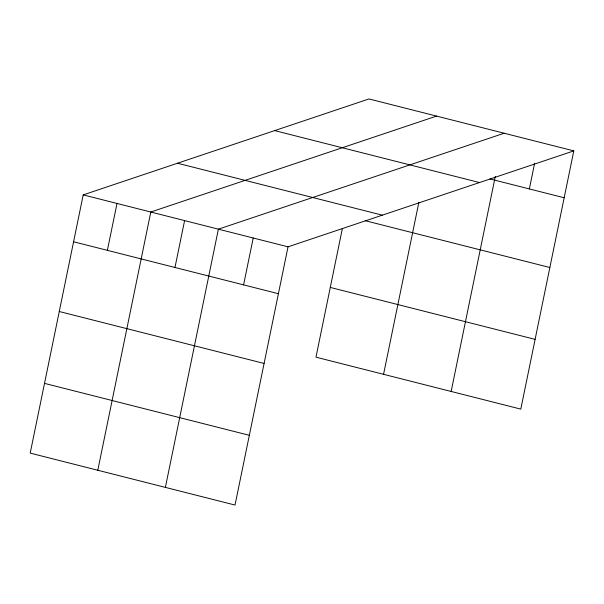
<?xml version="1.0" encoding="UTF-8"?>
<svg xmlns="http://www.w3.org/2000/svg" width="604" height="604" viewBox="0 0 604 604"><rect width="100%" height="100%" fill="white"/><g stroke="black" fill="none" stroke-linecap="round" stroke-linejoin="round"><path stroke-width="0.91" d="M573.8 150.887L368.976 98.95L83.209 194.888L30.2 453.113L235.024 505.05L288.033 246.825L573.8 150.887L520.791 409.112L315.968 357.175L342.385 228.471M107.376 250.343L117.002 203.457M97.795 470.252L150.796 212.027L436.564 116.089M174.971 267.481L184.597 220.596M165.383 487.398L218.391 229.165L504.159 133.227M243.586 284.877L253.212 237.999M383.563 374.314L418.844 202.431M451.15 391.452L495.288 176.428M529.353 188.939L534.638 163.201M489.965 178.95L564.174 197.765M274.669 130.607L479.501 182.544M177.508 163.231L382.34 215.167M365.126 220.671L549.859 267.512M83.209 194.888L288.033 246.825M330.282 287.428L535.106 339.365M73.582 241.774L278.406 293.71M59.267 311.513L264.091 363.449M44.515 383.374L249.346 435.31"/></g></svg>
